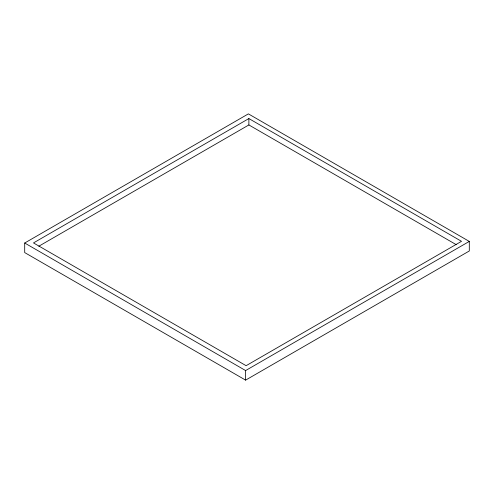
<?xml version="1.0" encoding="UTF-8"?>
<svg xmlns="http://www.w3.org/2000/svg" width="494" height="494" viewBox="0 0 494 494"><rect width="100%" height="100%" fill="white"/><g stroke="black" fill="none" stroke-linecap="round" stroke-linejoin="round"><path stroke-width="0.74" d="M24.7 243.017L248.383 113.873L469.3 241.418L469.3 250.983L245.617 380.127L24.7 252.582L24.7 243.017L245.617 370.562L469.3 241.418M248.877 118.566L33.481 242.924L246.117 365.69L461.513 241.331L248.877 118.566L248.877 124.945L38.816 246.222M248.877 124.945L456.178 244.629M245.617 370.562L245.617 380.127"/></g></svg>
